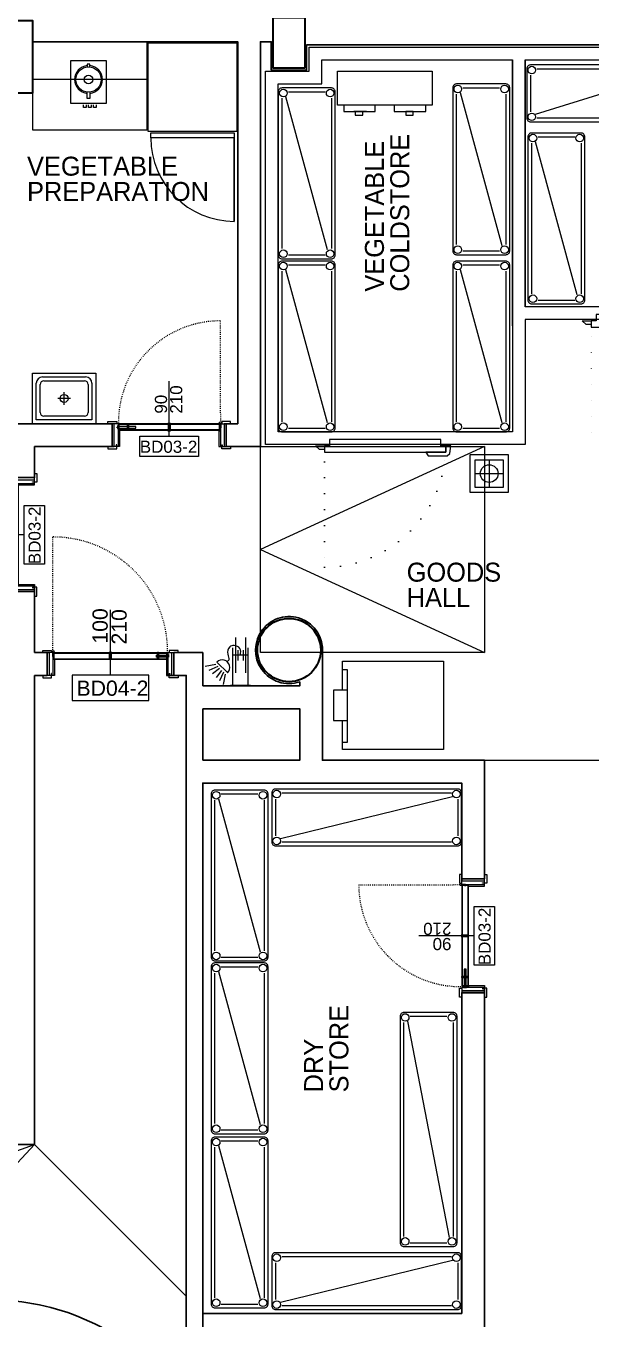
# Model space of a CAD drawing. Header units: centimetres. Extents: x 118932 to 154602, y -32682 to -23521.
# Drawn here: x 124226 to 124673, y -29054 to -28031 of the extents above; entities that cross this region are included whole.
import ezdxf

# ---------------------------------------------------------------- set-up
doc = ezdxf.new("R2010")
doc.units = ezdxf.units.CM
doc.header["$LTSCALE"] = 50
doc.header["$MEASUREMENT"] = 0
for name, pattern in [('ACAD_ISO03W100', [30, 12, -18]), ('DASHED2', [9.525, 6.35, -3.175]), ('DOT', [0.25, 0, -0.25])]:
    doc.linetypes.add(name, pattern=pattern)
for name, color, linetype, lineweight, true_color in [('GEN_00_BL_Yazı', 7, 'Continuous', 0, 0x4f5250), ('GEN_01_TA_Kolon', 7, 'Continuous', 35, 0xd05d28), ('GEN_01_TA_Merdiven', 7, 'Continuous', 13, 0x816183), ('GEN_02_TF_Islak Hacim', 7, 'Continuous', 5, 0x007cb0), ('GEN_02_TF_Kapı', 7, 'Continuous', 9, 0x4a3526), ('GEN_05_ML_Ahşap', 7, 'Continuous', 9, 0x745e3d), ('GEN_06_GR_İnce', 7, 'Continuous', 13, 0xb0b0a9), ('KALACAK DUVARLAR', 7, 'Continuous', 30, 0x005387)]:
    doc.layers.add(name, color=color, linetype=linetype, lineweight=lineweight, true_color=true_color)
doc.layers.add('YAZI_BLM_1', color=7, linetype='Continuous')
doc.layers.add('yerizg-a', color=7, linetype='Continuous', lineweight=15)
doc.layers.add('yerizg-b', color=7, linetype='Continuous', lineweight=9)
doc.styles.add('arial_1_18', font='arial.ttf', dxfattribs={"height": 0.2})
doc.styles.add('Arial_6', font='arial.ttf', dxfattribs={"height": 59.5325})
doc.styles.add('BLM_YAZI', font='', dxfattribs={"width": 0.8})
doc.styles.get('BLM_YAZI').set_extended_font_data('Stylus BT')

# ---------------------------------------------------------------- blocks, each defined once
blk = doc.blocks.new('LEVEL -1_A BLOK_KOLON')
at = {"layer": 'GEN_01_TA_Kolon'}
for points in [[(50313.3, 4376.5), (50288.3, 4376.5), (50288.3, 4416.5), (50313.3, 4416.5)], [(50083.2, 4357), (50098.4, 4357), (50098.4, 4414), (50083.2, 4414)]]:
    blk.add_lwpolyline(points, close=True, dxfattribs=at)
blk.add_circle((50300.9, 3916.6), 25, dxfattribs=at)
blk = doc.blocks.new('LEVEL -1_A BLOK_GÖRÜNÜŞ')
at = {"layer": 'GEN_01_TA_Merdiven'}
blk.add_line((50099.7, -6574.1), (50219.7, -6694.1), dxfattribs=at)
blk.add_lwpolyline([(50278.3, -6022.5), (50455.4, -6022.5), (50455.4, -6185.4), (50278.3, -6185.4)], close=True, dxfattribs=at)
for points in [[(50455.4, -6022.5), (50278.3, -6104), (50455.4, -6185.4)], [(50455.4, -6270.5), (50635.4, -6270.5)], [(49848.2, -6664.4), (50099.7, -6574.1), (49935.2, -6751.3)]]:
    blk.add_lwpolyline(points, dxfattribs=at)
blk = doc.blocks.new('LEVEL -1_A BLOK_DUVAR')
at = {"layer": 'KALACAK DUVARLAR'}
for points in [[(50753.6, 9445), (50314.8, 9445), (50314.8, 9425), (50286.8, 9425), (50286.8, 9447.5), (50278.3, 9447.5), (50278.3, 9127.5), (50251.2, 9127.5), (50251.2, 9145.5), (50260.3, 9145.5), (50260.3, 9447.5), (50098.4, 9447.5), (50098.4, 9407), (50081.7, 9407)], [(49775.6, 9145.5), (50161.2, 9145.5), (50161.2, 9127.5), (50099.7, 9127.5), (50099.7, 9102.9), (50081.7, 9102.9)], [(50099.7, 8964.6), (50099.7, 9012.9), (50081.7, 9012.9), (50081.7, 8593.9), (49718.4, 8593.9), (49718.4, 8843.5)], [(50099.7, 8946.6), (50109.7, 8946.6), (50109.7, 8964.6), (50099.7, 8964.6)], [(50327.3, 8964.6), (50327.3, 8879.5), (50455.4, 8879.5), (50455.4, 8785.9), (50437.4, 8785.9), (50437.4, 8861.5), (50232.7, 8861.5), (50232.7, 8513.9), (50232.7, 8362.7), (50386.3, 8209.2), (50437.4, 8260.2), (50437.4, 8283.7), (50455.4, 8283.7), (50455.4, 8278.2), (50478.5, 8301.3), (50491.2, 8288.6), (50399, 8196.4), (50444.2, 8151.3), (50431.4, 8138.6), (50184.1, 8385.9)], [(50232.7, 8964.6), (50232.7, 8938.3)], [(49854.1, 8499.8), (49854.1, 8575.9), (50099.7, 8575.9), (50099.7, 8946.6)], [(50232.7, 8938.3), (50309.3, 8938.3), (50309.3, 8941.5)], [(50232.7, 8920.3), (50232.7, 8879.5)], [(50232.7, 8879.5), (50309.3, 8879.5), (50309.3, 8920.3), (50232.7, 8920.3)]]:
    blk.add_lwpolyline(points, dxfattribs=at)
blk.add_lwpolyline([(49945.3, 8152.4), (50057.5, 8040.2), (50061, 8043.7), (50073.8, 8031), (50057.5, 8014.7), (49943.3, 8129), (49936.3, 8122), (49923.5, 8134.7), (49930.6, 8141.8, -0.389763), (49929, 8392.2, -0.428543), (50196.8, 8398.7), (50219.7, 8375.7), (50219.7, 8519.3), (50219.7, 8946.6), (50209.7, 8946.6), (50209.7, 8964.6), (50232.7, 8964.6)], format="xyb", dxfattribs=at)
blk.add_lwpolyline([(50455.4, 8695.9), (50437.4, 8695.9), (50437.4, 8442.3), (50232.7, 8442.3), (50232.7, 8424.3), (50437.4, 8424.3), (50437.4, 8373.7), (50455.4, 8373.7)], close=True, dxfattribs=at)
blk.add_arc((50300.9, 8966.6), 26.5, 355.6726, 288.5362, dxfattribs=at)
blk = doc.blocks.new('Y-SIFON')
at = {"layer": 'yerizg-a', "color": 0, "linetype": 'Continuous'}
blk.add_circle((0, 0), 7, dxfattribs=at)
at = {"layer": 'yerizg-b', "color": 0, "linetype": 'DASHED2'}
for points in [[(0, 11), (0, -11)], [(-11, 0), (11, 0)]]:
    blk.add_lwpolyline(points, dxfattribs=at)
blk = doc.blocks.new('cold kıtchen')
at = {"layer": 'GEN_02_TF_Islak Hacim'}
for p, q in [((9.1, 152.5), (99.1, 152.5)), ((9.1, 122.5), (9.1, 152.5)), ((9.1, 152.5), (99.1, 152.5)), ((9.1, 82.5), (9.1, 152.5)), ((99.1, 152.5), (99.1, 122.5)), ((99.1, 152.5), (99.1, 82.5)), ((100.3, 151.5), (170.3, 151.5)), ((100.3, 81.5), (100.3, 151.5)), ((170.3, 151.5), (170.3, 81.5)), ((39.1, 103.6), (39.1, 137.6)), ((39.1, 137.6), (67.1, 137.6)), ((54.1, 134.6), (52.1, 134.6)), ((52.1, 134.6), (52.1, 132.6)), ((54.1, 132.6), (54.1, 134.6)), ((67.1, 137.6), (67.1, 103.6)), ((99.1, 122.5), (9.1, 122.5)), ((52.1, 107.6), (52.1, 112.6)), ((54.1, 112.6), (54.1, 107.6)), ((67.1, 103.6), (39.1, 103.6)), ((49.1, 100.6), (49.1, 102.6)), ((51.1, 102.6), (51.1, 100.6)), ((54.1, 107.6), (52.1, 107.6)), ((53.1, 100.6), (53.1, 102.6)), ((55.1, 102.6), (55.1, 100.6)), ((57.1, 100.6), (57.1, 102.6)), ((59.1, 102.6), (59.1, 100.6)), ((51.1, 100.6), (49.1, 100.6)), ((55.1, 100.6), (53.1, 100.6)), ((59.1, 100.6), (57.1, 100.6)), ((99.1, 82.5), (9.1, 82.5)), ((170.3, 81.5), (100.3, 81.5)), ((102.3, 80.5), (168.3, 80.5)), ((102.3, 76.5), (102.3, 80.5)), ((168.3, 76.5), (102.3, 76.5)), ((168.3, 80.5), (168.3, 76.5)), ((168.3, 76.5), (168.3, 10.5)), ((168.3, 10.5), (168.3, 76.5)), ((8.8, -149.5), (8.8, -109.5)), ((8.8, -109.5), (58.8, -109.5)), ((58.8, -109.5), (58.8, -149.5)), ((11.8, -146.5), (11.8, -117.5)), ((14.8, -140.5), (14.8, -118.5)), ((16.8, -112.5), (50.8, -112.5)), ((17.8, -115.5), (49.8, -115.5)), ((52.8, -118.5), (52.8, -140.5)), ((55.8, -117.5), (55.8, -146.5)), ((38.8, -129.5), (28.8, -129.5)), ((33.8, -134.5), (33.8, -124.5)), ((58.8, -149.5), (8.8, -149.5)), ((55.8, -146.5), (11.8, -146.5)), ((49.8, -143.5), (17.8, -143.5))]:
    blk.add_line(p, q, dxfattribs=at)
at = {"layer": 'GEN_02_TF_Islak Hacim', "linetype": 'Continuous'}
for p, q in [((227.5, 129.1), (227.5, 148.1)), ((227.5, 148.1), (388.3, 148.1)), ((388.3, 148.1), (661.9, 148.1)), ((237.5, 138.1), (388.3, 138.1)), ((237.5, 119.1), (237.5, 138.1)), ((388.3, 138.1), (388.3, -155.9)), ((388.3, -72.1), (388.3, 138.1)), ((398.3, 138.1), (398.3, -57.1)), ((398.3, -57.1), (398.3, 138.1)), ((398.3, 138.1), (651.9, 138.1)), ((193.1, -165.9), (193.1, 129.1)), ((193.1, 129.1), (227.5, 129.1)), ((203.1, -155.9), (203.1, 119.1)), ((203.1, 119.1), (237.5, 119.1)), ((711.4, -57.1), (398.3, -57.1)), ((577.4, -67.1), (398.3, -67.1)), ((398.3, -67.1), (398.3, -165.9)), ((388.3, -155.9), (203.1, -155.9)), ((398.3, -165.9), (193.1, -165.9))]:
    blk.add_line(p, q, dxfattribs=at)
at = {"layer": 'GEN_02_TF_Islak Hacim'}
for points in [[(402.5, 134.1, 0.414214), (399.5, 131.1), (399.5, 92.1, 0.414214), (402.5, 89.1), (516.5, 89.1, 0.414214), (519.5, 92.1), (519.5, 131.1, 0.414214), (516.5, 134.1)], [(203.1, -16.1, 0.414214), (206.1, -19.1), (245.1, -19.1, 0.414214), (248.1, -16.1), (248.1, 112.9, 0.414214), (245.1, 115.9), (206.1, 115.9, 0.414214), (203.1, 112.9)], [(341, -12.9, 0.414214), (344, -15.9), (383, -15.9, 0.414214), (386, -12.9), (386, 116.1, 0.414214), (383, 119.1), (344, 119.1, 0.414214), (341, 116.1)], [(400.4, -51.7, 0.414214), (403.4, -54.7), (442.4, -54.7, 0.414214), (445.4, -51.7), (445.4, 77.3, 0.414214), (442.4, 80.3), (403.4, 80.3, 0.414214), (400.4, 77.3)], [(203.1, -152.9, 0.414214), (206.1, -155.9), (245.1, -155.9, 0.414214), (248.1, -152.9), (248.1, -23.9, 0.414214), (245.1, -20.9), (206.1, -20.9, 0.414214), (203.1, -23.9)], [(341, -152.9, 0.414214), (344, -155.9), (383, -155.9, 0.414214), (386, -152.9), (386, -23.9, 0.414214), (383, -20.9), (344, -20.9, 0.414214), (341, -23.9)], [(150, -571.1, 0.414214), (153, -574.1), (192, -574.1, 0.414214), (195, -571.1), (195, -442.1, 0.414214), (192, -439.1), (153, -439.1, 0.414214), (150, -442.1)], [(200.9, -438.2, 0.414214), (197.9, -441.2), (197.9, -480.2, 0.414214), (200.9, -483.2), (344.9, -483.2, 0.414214), (347.9, -480.2), (347.9, -441.2, 0.414214), (344.9, -438.2)], [(150, -707.7, 0.414214), (153, -710.7), (192, -710.7, 0.414214), (195, -707.7), (195, -578.7, 0.414214), (192, -575.7), (153, -575.7, 0.414214), (150, -578.7)], [(299.4, -796.8, 0.414214), (302.4, -799.8), (341.4, -799.8, 0.414214), (344.4, -796.8), (344.4, -617.8, 0.414214), (341.4, -614.8), (302.4, -614.8, 0.414214), (299.4, -617.8)], [(150, -845.3, 0.414214), (153, -848.3), (192, -848.3, 0.414214), (195, -845.3), (195, -716.3, 0.414214), (192, -713.3), (153, -713.3, 0.414214), (150, -716.3)], [(200.9, -804.7, 0.414214), (197.9, -807.7), (197.9, -846.7, 0.414214), (200.9, -849.7), (344.9, -849.7, 0.414214), (347.9, -846.7), (347.9, -807.7, 0.414214), (344.9, -804.7)]]:
    blk.add_lwpolyline(points, format="xyb", close=True, dxfattribs=at)
at = {"layer": 'GEN_02_TF_Islak Hacim', "lineweight": 0}
blk.add_lwpolyline([(324.8, 102.3), (249.8, 102.3), (249.8, 129.3), (324.8, 129.3)], close=True, dxfattribs=at)
at = {"layer": 'GEN_02_TF_Islak Hacim'}
for points in [[(402.5, 126.1), (402.5, 97.1)], [(406.5, 95.1), (512.5, 128.1)], [(407.5, 131.1), (511.5, 131.1)], [(211.1, 112.9), (240.1, 112.9)], [(349, 116.1), (378, 116.1)], [(206.1, -11.1), (206.1, 107.9)], [(242.1, -12.1), (209.1, 108.9)], [(245.1, 107.9), (245.1, -11.1)], [(344, -7.9), (344, 111.1)], [(380, -8.9), (347, 112.1)], [(383, 111.1), (383, -7.9)], [(511.5, 92.1), (407.5, 92.1)], [(403.4, -46.7), (403.4, 72.3)], [(439.4, -47.7), (406.4, 73.3)], [(408.4, 77.3), (437.4, 77.3)], [(442.4, 72.3), (442.4, -46.7)], [(211.1, -16.1), (240.1, -16.1)], [(349, -12.9), (378, -12.9)], [(206.1, -147.9), (206.1, -28.9)], [(242.1, -148.9), (209.1, -27.9)], [(211.1, -23.9), (240.1, -23.9)], [(245.1, -28.9), (245.1, -147.9)], [(344, -147.9), (344, -28.9)], [(380, -148.9), (347, -27.9)], [(349, -23.9), (378, -23.9)], [(383, -28.9), (383, -147.9)], [(408.4, -51.7), (437.4, -51.7)], [(211.1, -152.9), (240.1, -152.9)], [(349, -152.9), (378, -152.9)], [(169.2, -318.5), (169.2, -346.5)], [(177.2, -318.5), (177.2, -346.5)], [(171.2, -328.5), (171.2, -336.5)], [(175.2, -328.5), (175.2, -336.5)], [(253.8, -360.1), (253.8, -337.1), (333.8, -337.1), (333.8, -407.1), (253.8, -407.1), (253.8, -384.1)], [(153.6, -339.9), (145.4, -341.5)], [(155.2, -341.4), (148.2, -344.4)], [(156.7, -342.9), (151.1, -347.2)], [(158.2, -344.4), (153.9, -350)], [(154.6, -338), (163.1, -346.4)], [(159.7, -345.9), (156.7, -352.8)], [(161.2, -347.4), (159.6, -355.6)], [(257.8, -360.1), (257.8, -344.1), (253.8, -344.1)], [(181.2, -356.5), (165.2, -356.5)], [(253.8, -401.1), (257.8, -401.1), (257.8, -384.1)], [(153, -566.1), (153, -447.1)], [(189, -567.1), (156, -446.1)], [(158, -442.1), (187, -442.1)], [(192, -447.1), (192, -566.1)], [(200.9, -446.2), (200.9, -475.2)], [(204.9, -477.2), (340.9, -444.2)], [(205.9, -441.2), (339.9, -441.2)], [(344.9, -446.2), (344.9, -475.2)], [(339.9, -480.2), (205.9, -480.2)], [(158, -571.1), (187, -571.1)], [(189, -703.7), (156, -582.7)], [(158, -578.7), (187, -578.7)], [(153, -702.7), (153, -583.7)], [(192, -583.7), (192, -702.7)], [(302.4, -791.8), (302.4, -622.8)], [(338.4, -792.8), (305.4, -621.8)], [(307.4, -617.8), (336.4, -617.8)], [(341.4, -622.8), (341.4, -791.8)], [(158, -707.7), (187, -707.7)], [(153, -840.3), (153, -721.3)], [(189, -841.3), (156, -720.3)], [(158, -716.3), (187, -716.3)], [(192, -721.3), (192, -840.3)], [(307.4, -796.8), (336.4, -796.8)], [(200.9, -812.7), (200.9, -841.7)], [(204.9, -843.7), (340.9, -810.7)], [(205.9, -807.7), (339.9, -807.7)], [(344.9, -812.7), (344.9, -841.7)], [(158, -845.3), (187, -845.3)], [(339.9, -846.7), (205.9, -846.7)]]:
    blk.add_lwpolyline(points, dxfattribs=at)
at = {"layer": 'GEN_02_TF_Islak Hacim', "lineweight": 0}
for points in [[(254.8, 102.3), (254.8, 97.3), (279.8, 97.3), (279.8, 102.3)], [(294.8, 102.3), (294.8, 97.3), (319.8, 97.3), (319.8, 102.3)], [(272.7, 97.3), (262.7, 97.3)]]:
    blk.add_lwpolyline(points, dxfattribs=at)
at = {"layer": 'GEN_02_TF_Islak Hacim', "linetype": 'DASHED2'}
for points in [[(263.8, 97.3), (263.8, 94.3), (269.8, 94.3), (269.8, 97.3)], [(303.8, 97.3), (303.8, 94.3), (309.8, 94.3), (309.8, 97.3)]]:
    blk.add_lwpolyline(points, close=True, dxfattribs=at)
at = {"layer": 'GEN_02_TF_Islak Hacim', "linetype": 'Continuous'}
for points in [[(450.4, -71.1), (446.4, -71.1), (443.4, -68.1), (450.4, -68.1)], [(454.4, -68.1), (450.4, -68.1), (450.4, -73.1), (546.4, -73.1), (546.4, -68.1), (542.4, -68.1), (542.4, -63.1), (454.4, -63.1), (454.4, -68.1)], [(243.6, -166.9), (239.6, -166.9), (239.6, -171.9), (335.6, -171.9), (335.6, -166.9), (331.6, -166.9), (331.6, -161.9), (243.6, -161.9), (243.6, -166.9)], [(239.6, -169.9), (235.6, -169.9), (232.6, -166.9), (239.6, -166.9)], [(319.6, -171.9), (321.6, -174.9), (336.6, -174.9), (338.6, -172.9), (339.6, -166.9), (335.6, -166.9), (335.6, -171.9)]]:
    blk.add_lwpolyline(points, close=True, dxfattribs=at)
at = {"layer": 'GEN_02_TF_Islak Hacim', "linetype": 'DOT'}
for points in [[(450.4, -68.1), (450.4, -164.1)], [(239.6, -166.9), (239.6, -262.9)]]:
    blk.add_lwpolyline(points, dxfattribs=at)
at = {"layer": 'GEN_02_TF_Islak Hacim'}
for points in [[(354.8, -173.9), (384.8, -173.9), (384.8, -203.9), (354.8, -203.9)], [(358.8, -177.9), (380.8, -177.9), (380.8, -199.9), (358.8, -199.9)], [(246.8, -384.1), (257.8, -384.1), (257.8, -360.1), (246.8, -360.1)]]:
    blk.add_lwpolyline(points, close=True, dxfattribs=at)
at = {"layer": 'GEN_02_TF_Islak Hacim', "linetype": 'Continuous'}
for points in [[(167.2, -356.5), (167.2, -326.5)], [(179.2, -356.5), (179.2, -326.5)], [(179.2, -332.5), (167.2, -332.5)]]:
    blk.add_lwpolyline(points, dxfattribs=at)
at = {"layer": 'GEN_02_TF_Islak Hacim'}
for centre, radius in [((403.5, 130.1), 3), ((53.1, 122.6), 10), ((53.1, 122.6), 3.45), ((207.1, 111.9), 3), ((244.1, 111.9), 3), ((345, 115.1), 3), ((382, 115.1), 3), ((403.5, 93.1), 3), ((404.4, 76.3), 3), ((441.4, 76.3), 3), ((345, -11.9), 3), ((382, -11.9), 3), ((207.1, -15.1), 3), ((244.1, -15.1), 3), ((207.1, -24.9), 3), ((244.1, -24.9), 3), ((345, -24.9), 3), ((382, -24.9), 3), ((404.4, -50.7), 3), ((441.4, -50.7), 3), ((33.8, -129.5), 3.16), ((207.1, -151.9), 3), ((244.1, -151.9), 3), ((345, -151.9), 3), ((382, -151.9), 3), ((201.9, -442.2), 3), ((343.9, -442.2), 3), ((154, -443.1), 3), ((191, -443.1), 3), ((201.9, -479.2), 3), ((343.9, -479.2), 3), ((154, -570.1), 3), ((191, -570.1), 3), ((154, -579.7), 3), ((191, -579.7), 3), ((303.4, -618.8), 3), ((340.4, -618.8), 3), ((154, -706.7), 3), ((191, -706.7), 3), ((154, -717.3), 3), ((191, -717.3), 3), ((303.4, -795.8), 3), ((340.4, -795.8), 3), ((201.9, -808.7), 3), ((343.9, -808.7), 3), ((154, -844.3), 3), ((191, -844.3), 3), ((201.9, -845.7), 3), ((343.9, -845.7), 3)]:
    blk.add_circle(centre, radius, dxfattribs=at)
for centre, radius, start, end in [((53.1, 122.6), 11, 95.2159, 264.7841), ((53.1, 122.6), 11, 275.2159, 84.7841), ((168.3, 76.5), 66, 180, 270), ((16.8, -117.5), 5, 90, 180), ((17.8, -118.5), 3, 90, 180), ((49.8, -118.5), 3, 0, 90), ((50.8, -117.5), 5, 0, 90), ((17.8, -140.5), 3, 180, 270), ((49.8, -140.5), 3, 270, 0), ((158.8, -342.2), 6, 315.1651, 135.1651)]:
    blk.add_arc(centre, radius, start, end, dxfattribs=at)
at = {"layer": 'GEN_02_TF_Islak Hacim', "linetype": 'DOT'}
blk.add_arc((238.5, -165.7), 97.2, 270.6814, 359.3186, dxfattribs=at)
at = {"layer": 'GEN_02_TF_Islak Hacim'}
blk.add_spline([(173.2, -332.5), (172.7, -327.1), (168.1, -324.8), (164.7, -325.9), (163.1, -331.7), (163.9, -336.1), (162.4, -337.7)], degree=3, dxfattribs=at)
at = {"layer": 'GEN_02_TF_Islak Hacim', "linetype": 'Continuous'}
blk.add_blockref('Y-SIFON', (369.8, -188.9), dxfattribs=at)
blk = doc.blocks.new('JX-BLAD-152c0')
at = {"layer": 'YAZI_BLM_1', "linetype": 'Continuous', "style": 'Arial_6'}
for tag, p in [('BL_YZ1', (25, 5)), ('BL_YZ2', (25, -15))]:
    blk.add_attdef(tag, p, '', height=10, dxfattribs=at)
blk = doc.blocks.new('LEVEL -1_A BLOK_MAHAL')
at = {"layer": 'GEN_00_BL_Yazı'}
ref = blk.add_blockref('JX-BLAD-152c0', (50380.9, 5073.9), dxfattribs=dict(at, rotation=90))
ref.add_attrib('BL_YZ1', 'VEGETABLE', (50375.9, 5098.9), dxfattribs={"layer": 'YAZI_BLM_1', "linetype": 'Continuous', "height": 15, "rotation": 90, "style": 'BLM_YAZI'})
ref.add_attrib('BL_YZ2', 'COLDSTORE', (50395.9, 5098.9), dxfattribs={"layer": 'YAZI_BLM_1', "linetype": 'Continuous', "height": 15, "rotation": 90, "style": 'BLM_YAZI'})
ref = blk.add_blockref('JX-BLAD-152c0', (50068.8, 5185.6), dxfattribs=at)
ref.add_attrib('BL_YZ1', 'VEGETABLE', (50093.8, 5190.6), dxfattribs={"layer": 'YAZI_BLM_1', "linetype": 'Continuous', "height": 15, "style": 'BLM_YAZI'})
ref.add_attrib('BL_YZ2', 'PREPARATION', (50093.8, 5170.6), dxfattribs={"layer": 'YAZI_BLM_1', "linetype": 'Continuous', "height": 15, "style": 'BLM_YAZI'})
ref = blk.add_blockref('JX-BLAD-152c0', (50368.9, 4864.7), dxfattribs=at)
ref.add_attrib('BL_YZ1', 'GOODS', (50393.9, 4869.7), dxfattribs={"layer": 'YAZI_BLM_1', "linetype": 'Continuous', "height": 15, "style": 'BLM_YAZI'})
ref.add_attrib('BL_YZ2', 'HALL', (50393.9, 4849.7), dxfattribs={"layer": 'YAZI_BLM_1', "linetype": 'Continuous', "height": 15, "style": 'BLM_YAZI'})
ref = blk.add_blockref('JX-BLAD-152c0', (50332.8, 4441), dxfattribs=dict(at, rotation=90))
ref.add_attrib('BL_YZ1', 'DRY', (50327.8, 4466), dxfattribs={"layer": 'YAZI_BLM_1', "linetype": 'Continuous', "height": 15, "rotation": 90, "style": 'BLM_YAZI'})
ref.add_attrib('BL_YZ2', 'STORE', (50347.8, 4466), dxfattribs={"layer": 'YAZI_BLM_1', "linetype": 'Continuous', "height": 15, "rotation": 90, "style": 'BLM_YAZI'})
blk = doc.blocks.new('BD03-2')
at = {"layer": 'GEN_02_TF_Kapı'}
for p, q in [((-85.5, 0), (-90, 0)), ((-85.5, 0), (-85.5, -18)), ((-4.8, 0), (-85.2, 0)), ((-85.2, -5.2), (-85.2, 0)), ((-78.1, 0), (-78.1, -5.2, 0)), ((-77.1, 0), (-77.1, -5.2, 0)), ((-45.7, 0), (-45.7, -5.2, 0)), ((-44.3, 0), (-44.3, -5.2, 0)), ((-5.1, 0.1), (-5.1, -3)), ((-4.8, -5.2), (-4.8, 0)), ((-4.8, 0), (-4.8, -3)), ((-4.5, 0), (-4.5, -18)), ((-4.5, 0), (0, 0)), ((-4.5, 0), (-4.5, -3)), ((-4.2, 0.1), (-4.2, -3)), ((-86.2, -2.7), (-85.2, -2.1)), ((-86.2, -3), (-86.2, -2.7)), ((-86.2, -3), (-85.2, -3.1)), ((-85.8, -1.5), (-85.8, -2.5)), ((-85.7, -1.5), (-85.8, -1.5)), ((-85.8, -3), (-85.8, -3.7)), ((-85.8, -3.7), (-85.7, -3.7)), ((-85.2, -2.6), (-85.5, -2.3)), ((-85.2, -2.6), (-85.5, -2.3)), ((-85.2, -2.6), (-85.5, -3)), ((-84.3, -5.4), (-85.5, -5.4)), ((-4.8, -0.4), (-85.2, -0.4)), ((-85.2, -2.1), (-85.2, -3.1)), ((-85.2, -2.5), (-85.2, -2.1)), ((-85.2, -2.5), (-85.2, -2.1)), ((-85.2, -2.1), (-84.8, -2.1)), ((-85.2, -2.1), (-84.8, -2.1)), ((-85.2, -2.5), (-85.2, -2.6)), ((-85.2, -2.5), (-85.1, -2.5)), ((-85.2, -2.5), (-85.2, -2.5)), ((-85.2, -2.7), (-85.2, -2.6)), ((-85.2, -2.6), (-85.2, -2.6)), ((-85.2, -2.6), (-85.2, -2.7)), ((-85.2, -2.6), (-85.2, -2.6)), ((-85.2, -3.1), (-85.2, -2.7)), ((-85.2, -3.1), (-85.2, -2.7)), ((-85.2, -2.7), (-85.2, -2.8)), ((-85.2, -2.7), (-85.2, -2.7)), ((-85.2, -2.8), (-85.1, -2.8)), ((-85.2, -3.1), (-85.2, -3)), ((-84.8, -3.1), (-85.2, -3.1)), ((-84.8, -3.1), (-85.2, -3.1)), ((-4.8, -4.8), (-85.2, -4.8)), ((-4.8, -5.2), (-85.2, -5.2)), ((-85.1, -2.1), (-85.1, -3.1)), ((-85.1, -2.5), (-85.1, -2.8)), ((-84.8, -2.1), (-84.8, -3.1)), ((-84.8, -2.1), (-84.8, -3.1)), ((-84.6, -4.8), (-84.6, -0.4)), ((-84.3, -5.4), (-84.3, -18)), ((-44.4, -5.2), (-45.6, -5.2)), ((-5.7, -5.4), (-5.7, -18)), ((-5.7, -5.4), (-4.5, -5.4)), ((-5.4, -4.8), (-5.4, -0.4)), ((-5.2, -2.1), (-5.2, -3.1)), ((-4.8, -2.1), (-5.2, -2.1)), ((-5.2, -3.1), (-4.8, -3.1)), ((-5.1, -3), (-4.8, -3)), ((-4.9, -2.1), (-4.9, -3.1)), ((-4.8, -2.5), (-4.9, -2.5)), ((-4.9, -2.5), (-4.9, -2.8)), ((-4.8, -2.8), (-4.9, -2.8)), ((-4.8, -2.5), (-4.8, -2.1)), ((-4.8, -2.6), (-4.5, -2.3)), ((-4.8, -2.6), (-4.5, -2.3)), ((-4.8, -2.5), (-4.8, -2.6)), ((-4.8, -2.6), (-4.8, -2.6)), ((-4.8, -2.6), (-4.8, -2.7)), ((-4.8, -2.6), (-4.8, -2.6)), ((-4.8, -2.7), (-4.8, -2.6)), ((-4.8, -2.6), (-4.5, -3)), ((-4.8, -3.1), (-4.8, -2.7)), ((-4.8, -2.7), (-4.8, -2.8)), ((-4.5, -3), (-4.2, -3)), ((-86.5, -16.5), (-86.9, -16.5)), ((-86.9, -16.5), (-86.9, -18)), ((-86.5, -18), (-86.5, -16.5)), ((-84.3, -18), (-86.5, -18)), ((-5.7, -18), (-3.5, -18)), ((-3.5, -18), (-3.5, -16.5)), ((-3.5, -16.5), (-3.1, -16.5)), ((-3.1, -16.5), (-3.1, -18)), ((-3.1, -18), (0, -18))]:
    blk.add_line(p, q, dxfattribs=at)
at = {"layer": 'GEN_02_TF_Kapı', "linetype": 'ACAD_ISO03W100', "ltscale": 0.001}
blk.add_lwpolyline([(-85.2, 0, -0.416564), (-4.8, 81.4), (-4.6, 0.8)], format="xyb", dxfattribs=at)
at = {"layer": 'GEN_02_TF_Kapı'}
for points in [[(-86.5, 0), (-93.5, 0), (-93.5, 1.8), (-86.5, 1.8)], [(-88.5, 0), (-90, 0), (-90, -18), (-88.5, -18)], [(-78, 0), (-78.1, 0), (-78.1, -5.2), (-78, -5.2)], [(-78.1, 0), (-78, 0), (-78, -5.2), (-78.1, -5.2)], [(-77.2, -5.2), (-78, -5.2), (-78, 0), (-77.2, 0)], [(-77.2, 0), (-77.1, 0), (-77.1, -5.2), (-77.2, -5.2)], [(-77.1, 0), (-77.2, 0), (-77.2, -5.2), (-77.1, -5.2)], [(-46, 0), (-44, 0), (-44, 0.2), (-44.4, 0.3), (-45.6, 0.3), (-46, 0.2)], [(-45.6, 0), (-45.7, 0), (-45.7, -5.2), (-45.6, -5.2)], [(-45.6, -5.2), (-44.4, -5.2), (-44.4, 0), (-45.6, 0)], [(-44.4, 0), (-44.3, 0), (-44.3, -5.2), (-44.4, -5.2)], [(-3.5, 0), (3.5, 0), (3.5, 1.8), (-3.5, 1.8)], [(0, 0), (-1.5, 0), (-1.5, -18), (0, -18)], [(-85.7, -3.7), (-85.5, -3.7), (-85.5, -1.5), (-85.7, -1.5)], [(-85.2, -3.5), (-85, -3.5), (-85, -1.6), (-85.2, -1.6)], [(-71.3, -2), (-85.1, -2), (-85.1, -3.5), (-71.3, -3.5)], [(-71.4, -2.1), (-85, -2.1), (-85, -3.4), (-71.4, -3.4)], [(-46, -5.4), (-44, -5.4), (-44, -5.2), (-46, -5.2)]]:
    blk.add_lwpolyline(points, close=True, dxfattribs=at)
for points in [[(-4.8, -2.5), (-4.8, -2.5), (-4.8, -2.1), (-5.2, -2.1), (-5.2, -3.1), (-4.8, -3.1), (-4.8, -2.7), (-4.8, -2.7)], [(-86.9, -18), (-93.5, -18), (-93.5, -19.8), (-86.5, -19.8), (-86.5, -18)], [(-3.1, -18), (3.5, -18), (3.5, -19.8), (-3.5, -19.8), (-3.5, -18)]]:
    blk.add_lwpolyline(points, dxfattribs=at)
blk.add_circle((-4.6, 0.8), 0.8, dxfattribs=at)
for centre, start, end in [((-85.2, -2.1), 91.5433, 178.4567), ((-85.2, -3.1), 181.5433, 268.4567), ((-84.8, -2.1), 1.5433, 88.4567), ((-84.8, -3.1), 271.5433, 358.4567), ((-5.2, -2.1), 91.5433, 178.4567), ((-5.2, -3.1), 181.5433, 268.4567), ((-4.8, -2.1), 1.5433, 88.4567), ((-4.8, -3.1), 271.5433, 358.4567)]:
    blk.add_arc(centre, 0.0206, start, end, dxfattribs=at)
at = {"layer": 'GEN_05_ML_Ahşap'}
blk.add_lwpolyline([(-45, -9.8), (-45, 33.8)], dxfattribs=at)
blk.add_lwpolyline([(-21.8, -25.8), (-68.2, -25.8), (-68.2, -9.8), (-21.8, -9.8)], close=True, dxfattribs=at)
at = {"layer": 'GEN_00_BL_Yazı', "char_height": 9.6, "attachment_point": 7, "rotation": 90, "style": 'arial_1_18'}
for s, insert in [('\\A1;90', (-46.6, 8.1)), ('\\A1;210', (-34.6, 8.1))]:
    blk.add_mtext_dynamic_manual_height_columns(s, width=2834.152, gutter_width=1500, heights=[310.2], dxfattribs=dict(at, insert=insert))
at = {"layer": 'GEN_00_BL_Yazı', "insert": (-22.8, -23), "char_height": 9.6, "attachment_point": 9, "style": 'arial_1_18'}
blk.add_mtext_dynamic_manual_height_columns('\\A1;BD03-2', width=2834.152, gutter_width=1500, heights=[310.2], dxfattribs=at)
blk = doc.blocks.new('BD04-2')
at = {"layer": 'GEN_02_TF_Kapı'}
for p, q in [((4.5, 0), (0, 0)), ((4.2, 0.1), (4.2, -3)), ((4.5, 0), (4.5, -18)), ((4.5, 0), (4.5, -3)), ((4.8, 0), (95.2, 0)), ((4.8, -5.2), (4.8, 0)), ((4.8, 0), (4.8, -3)), ((5.1, 0.1), (5.1, -3)), ((49.3, 0), (49.3, -5.2, 0)), ((50.7, 0), (50.7, -5.2, 0)), ((87.1, 0), (87.1, -5.2, 0)), ((88.1, 0), (88.1, -5.2, 0)), ((95.2, -5.2), (95.2, 0)), ((95.5, 0), (95.5, -18)), ((95.5, 0), (100, 0)), ((4.5, -3), (4.2, -3)), ((4.8, -2.6), (4.5, -2.3)), ((4.8, -2.6), (4.5, -2.3)), ((4.8, -2.6), (4.5, -3)), ((5.7, -5.4), (4.5, -5.4)), ((4.8, -0.4), (95.2, -0.4)), ((4.8, -2.5), (4.8, -2.1)), ((4.8, -2.1), (5.2, -2.1)), ((4.8, -2.5), (4.8, -2.6)), ((4.8, -2.5), (4.9, -2.5)), ((4.8, -2.6), (4.8, -2.6)), ((4.8, -2.6), (4.8, -2.8)), ((4.8, -2.6), (4.8, -2.6)), ((4.8, -2.6), (4.8, -2.6)), ((4.8, -2.6), (4.8, -2.6)), ((4.8, -3.1), (4.8, -2.7)), ((4.8, -2.8), (4.9, -2.8)), ((5.1, -3), (4.8, -3)), ((5.2, -3.1), (4.8, -3.1)), ((4.8, -4.8), (95.2, -4.8)), ((4.8, -5.2), (95.2, -5.2)), ((4.9, -2.1), (4.9, -3.1)), ((4.9, -2.5), (4.9, -2.8)), ((5.2, -2.1), (5.2, -3.1)), ((5.4, -4.8), (5.4, -0.4)), ((5.7, -5.4), (5.7, -18)), ((49.4, -5.2), (50.6, -5.2)), ((94.3, -5.4), (94.3, -18)), ((94.3, -5.4), (95.5, -5.4)), ((94.6, -4.8), (94.6, -0.4)), ((94.8, -2.1), (94.8, -3.1)), ((94.8, -2.1), (94.8, -3.1)), ((95.2, -2.1), (94.8, -2.1)), ((95.2, -2.1), (94.8, -2.1)), ((94.8, -3.1), (95.2, -3.1)), ((94.8, -3.1), (95.2, -3.1)), ((95.1, -2.1), (95.1, -3.1)), ((95.2, -2.5), (95.1, -2.5)), ((95.1, -2.5), (95.1, -2.8)), ((95.2, -2.8), (95.1, -2.8)), ((95.2, -2.1), (95.2, -3.1)), ((96.2, -2.7), (95.2, -2.1)), ((95.2, -2.5), (95.2, -2.1)), ((95.2, -2.5), (95.2, -2.1)), ((95.2, -2.6), (95.5, -2.3)), ((95.2, -2.6), (95.5, -2.3)), ((95.2, -2.5), (95.2, -2.6)), ((95.2, -2.6), (95.2, -2.6)), ((95.2, -2.5), (95.2, -2.5)), ((95.2, -2.6), (95.2, -2.8)), ((95.2, -2.6), (95.2, -2.6)), ((95.2, -2.6), (95.2, -2.6)), ((95.2, -2.6), (95.2, -2.6)), ((95.2, -2.6), (95.5, -3)), ((95.2, -3.1), (95.2, -2.7)), ((95.2, -3.1), (95.2, -2.7)), ((95.2, -2.7), (95.2, -2.7)), ((96.2, -3), (95.2, -3.1)), ((95.2, -3.1), (95.2, -3)), ((95.7, -1.5), (95.8, -1.5)), ((95.8, -3.7), (95.7, -3.7)), ((95.8, -1.5), (95.8, -2.5)), ((95.8, -3), (95.8, -3.7)), ((96.2, -3), (96.2, -2.7)), ((3.1, -18), (0, -18)), ((3.5, -16.5), (3.1, -16.5)), ((3.1, -16.5), (3.1, -18)), ((3.5, -18), (3.5, -16.5)), ((5.7, -18), (3.5, -18)), ((94.3, -18), (96.5, -18)), ((96.5, -18), (96.5, -16.5)), ((96.5, -16.5), (96.9, -16.5)), ((96.9, -16.5), (96.9, -18))]:
    blk.add_line(p, q, dxfattribs=at)
at = {"layer": 'GEN_02_TF_Kapı', "linetype": 'ACAD_ISO03W100', "ltscale": 0.001}
blk.add_lwpolyline([(4.6, 0.8), (4.6, 91.4, -0.416804), (95.2, 0)], format="xyb", dxfattribs=at)
at = {"layer": 'GEN_02_TF_Kapı'}
for points in [[(3.5, 0), (-3.5, 0), (-3.5, 1.8), (3.5, 1.8)], [(0, 0), (1.5, 0), (1.5, -18), (0, -18)], [(51, 0), (49, 0), (49, 0.2), (49.4, 0.3), (50.6, 0.3), (51, 0.2)], [(49.4, 0), (49.3, 0), (49.3, -5.2), (49.4, -5.2)], [(50.6, -5.2), (49.4, -5.2), (49.4, 0), (50.6, 0)], [(50.6, 0), (50.7, 0), (50.7, -5.2), (50.6, -5.2)], [(87.2, 0), (87.1, 0), (87.1, -5.2), (87.2, -5.2)], [(87.1, 0), (87.2, 0), (87.2, -5.2), (87.1, -5.2)], [(87.2, -5.2), (88, -5.2), (88, 0), (87.2, 0)], [(88, 0), (88.1, 0), (88.1, -5.2), (88, -5.2)], [(88.1, 0), (88, 0), (88, -5.2), (88.1, -5.2)], [(96.5, 0), (103.5, 0), (103.5, 1.8), (96.5, 1.8)], [(98.5, 0), (100, 0), (100, -18), (98.5, -18)], [(51, -5.4), (49, -5.4), (49, -5.2), (51, -5.2)], [(86.3, -2), (95.1, -2), (95.1, -3.5), (86.3, -3.5)], [(86.4, -2.1), (95, -2.1), (95, -3.4), (86.4, -3.4)], [(95.2, -3.5), (95, -3.5), (95, -1.6), (95.2, -1.6)], [(95.7, -3.7), (95.5, -3.7), (95.5, -1.5), (95.7, -1.5)]]:
    blk.add_lwpolyline(points, close=True, dxfattribs=at)
for points in [[(4.8, -2.5), (4.8, -2.5), (4.8, -2.1), (5.2, -2.1), (5.2, -3.1), (4.8, -3.1), (4.8, -2.7), (4.8, -2.7)], [(3.1, -18), (-3.5, -18), (-3.5, -19.8), (3.5, -19.8), (3.5, -18)], [(96.9, -18), (103.5, -18), (103.5, -19.8), (96.5, -19.8), (96.5, -18)]]:
    blk.add_lwpolyline(points, dxfattribs=at)
blk.add_circle((4.6, 0.8), 0.8, dxfattribs=at)
for centre, start, end in [((4.8, -2.1), 91.5433, 178.4567), ((4.8, -3.1), 181.5433, 268.4567), ((5.2, -2.1), 1.5433, 88.4567), ((5.2, -3.1), 271.5433, 358.4567), ((94.8, -2.1), 91.5433, 178.4567), ((94.8, -3.1), 181.5433, 268.4567), ((95.2, -2.1), 1.5433, 88.4567), ((95.2, -3.1), 271.5433, 358.4567)]:
    blk.add_arc(centre, 0.0206, start, end, dxfattribs=at)
at = {"layer": 'GEN_05_ML_Ahşap'}
blk.add_lwpolyline([(50, -17.9), (50, 33.8)], dxfattribs=at)
blk.add_lwpolyline([(19.7, -37.9), (80.3, -37.9), (80.3, -17.9), (19.7, -17.9)], close=True, dxfattribs=at)
at = {"layer": 'GEN_00_BL_Yazı', "char_height": 12, "attachment_point": 7, "rotation": 90, "style": 'arial_1_18'}
for s, insert in [('\\A1;100', (48, 7.1)), ('\\A1;210', (63, 6.4))]:
    blk.add_mtext_dynamic_manual_height_columns(s, width=3542.69, gutter_width=1875, heights=[387.8], dxfattribs=dict(at, insert=insert))
at = {"layer": 'GEN_00_BL_Yazı', "insert": (23.2, -34.3), "char_height": 12, "attachment_point": 7, "style": 'arial_1_18'}
blk.add_mtext_dynamic_manual_height_columns('\\A1;BD04-2', width=3542.69, gutter_width=1875, heights=[387.8], dxfattribs=at)
blk = doc.blocks.new('basement kapılar')
at = {"color": 5}
for name, p in [('BD03-2', (417, -585.6)), ('BD04-2', (275.5, -766.4))]:
    blk.add_blockref(name, p, dxfattribs=at)
at = {"color": 5, "rotation": 90}
for p in [(247.5, -628.2), (603.2, -945.2)]:
    blk.add_blockref('BD03-2', p, dxfattribs=at)
blk = doc.blocks.new('LEVEL -1 KAPILAR')
at = {"color": 5}
blk.add_blockref('basement kapılar', (-3850.4, 728.2), dxfattribs=at)

msp = doc.modelspace()

# ---------------------------------------------------------------- block references
for name, p in [('LEVEL -1_A BLOK_DUVAR', (74132.9, -37491.5)), ('LEVEL -1_A BLOK_GÖRÜNÜŞ', (74132.9, -22341.5)), ('LEVEL -1_A BLOK_KOLON', (74132.9, -32441.5)), ('cold kıtchen', (124222.2, -28196.5)), ('LEVEL -1_A BLOK_MAHAL', (74132.9, -33340.5))]:
    msp.add_blockref(name, p)
at = {"layer": 'GEN_06_GR_İnce'}
msp.add_blockref('LEVEL -1 KAPILAR', (127817.5, -28488.7), dxfattribs=at)

doc.saveas('drawing.dxf')
